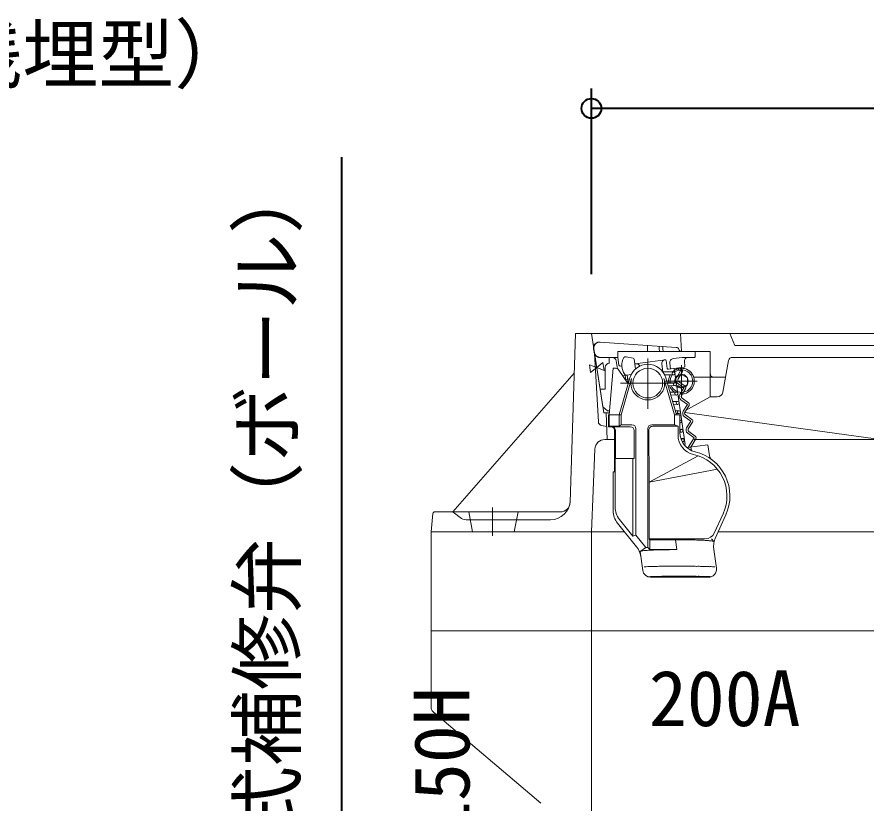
# Model space of a CAD drawing. Units: millimetres at full size, sheet at 1:20; details may follow other scales. Extents: x -5700 to 5714, y -3160 to 3160.
# Drawn here: x -1438.3 to -1009.4, y 2347.5 to 2744.4 of the extents above; entities that cross this region are included whole.
import ezdxf
from ezdxf.enums import TextEntityAlignment as Align

# ---------------------------------------------------------------- set-up
doc = ezdxf.new("R2010")
doc.units = ezdxf.units.MM
doc.header["$LTSCALE"] = 20
doc.header["$PDMODE"] = 32
doc.header["$PDSIZE"] = 10
for name, color, linetype, lineweight in [('0-5_TEMP01', 3, 'Continuous', 18), ('0-7_躯体', 7, 'Continuous', 9), ('0-C_寸法', 1, 'Continuous', 40)]:
    doc.layers.add(name, color=color, linetype=linetype, lineweight=lineweight)
doc.layers.add('0-D_注釈', color=1, linetype='Continuous')
doc.styles.add('ＭＳ ゴシック', font='')
doc.styles.get('ＭＳ ゴシック').set_extended_font_data('MS Gothic')

msp = doc.modelspace()

# ---------------------------------------------------------------- linework, layer by layer
at = {"layer": '0-5_TEMP01'}
for p, q in [((-1119.62, 2572.02), (-1119.62, 2546.53)), ((-1102.62, 2568.53), (-1102.62, 2552.53)), ((-1133.34, 2559.52), (-1106.17, 2559.52)), ((-1110.63, 2560.53), (-1094.62, 2560.53)), ((-1198.13, 2496.73), (-1198.13, 2482.35)), ((-1229.12, 2434.52), (-567.12, 2434.52))]:
    msp.add_line(p, q, dxfattribs=at)
at = {"layer": '0-7_躯体'}
for p, q in [((-1156.12, 2584.52), (-1158.85, 2499.37)), ((-1156.12, 2584.52), (-640.13, 2584.52)), ((-648.12, 2584.52), (-1148.13, 2584.52)), ((-1141.79, 2544.53), (-1148.13, 2584.52)), ((-1142.27, 2547.53), (-1148.13, 2584.52)), ((-1103.12, 2584.52), (-1102.62, 2575.53)), ((-1078.12, 2584.52), (-1075.63, 2578.53)), ((-1105.31, 2577.6), (-1143.88, 2580.27)), ((-1119.71, 2578.09), (-1119.7, 2578.22)), ((-735.62, 2578.53), (-1075.63, 2578.53)), ((-1146.8, 2575.1), (-1147.06, 2576.87)), ((-1146.65, 2575.1), (-1146.9, 2576.86)), ((-1146.54, 2574.52), (-1144.62, 2539.96)), ((-1096.07, 2575.52), (-1134.77, 2575.52)), ((-1134.77, 2575.52), (-1134.77, 2572.51)), ((-1119.76, 2577.09), (-1119.74, 2577.49)), ((-1119.76, 2577.09), (-1119.76, 2575.52)), ((-1119.74, 2577.49), (-1119.72, 2577.76)), ((-1113.9, 2576.95), (-1113.88, 2577.23)), ((-1113.9, 2576.95), (-1113.77, 2575.52)), ((-1113.88, 2577.41), (-1113.87, 2577.58)), ((-1113.88, 2577.23), (-1113.88, 2577.41)), ((-1113.87, 2577.58), (-1113.86, 2577.73)), ((-1111.98, 2576.87), (-1111.82, 2575.52)), ((-1102.62, 2575.53), (-1088.13, 2575.53)), ((-1095.77, 2572.82), (-1095.77, 2575.22)), ((-1088.13, 2575.53), (-1088.13, 2552.53)), ((-1134.77, 2572.51), (-1143.84, 2572.51)), ((-1139.12, 2572.52), (-1139.12, 2569.52)), ((-1135.57, 2570.8), (-1135, 2566.8)), ((-1134.77, 2572.51), (-1134.2, 2568.54)), ((-1130.61, 2572.88), (-1126.99, 2572.09)), ((-1126.6, 2571.67), (-1125.91, 2566.76)), ((-1125.95, 2569.19), (-1110.9, 2571.31)), ((-1110.34, 2570.89), (-1109.77, 2566.93)), ((-1108.49, 2569.63), (-1108.08, 2566.66)), ((-1106.79, 2571.89), (-1102.33, 2572.51)), ((-1102.33, 2572.51), (-1096.07, 2572.51)), ((-1101.15, 2570.24), (-1100.87, 2568.18)), ((-1078.79, 2570.89), (-1081.68, 2554.99)), ((-985.46, 2572.53), (-1076.82, 2572.53)), ((-1141.13, 2567.53), (-1141.13, 2556.52)), ((-1139.12, 2543.53), (-1137.13, 2567.02)), ((-1139.12, 2543.53), (-1137.13, 2567.02)), ((-1137.13, 2567.02), (-1135.89, 2567.02)), ((-1137.13, 2567.02), (-1135.89, 2567.02)), ((-1129.61, 2559.21), (-1134.23, 2566.13)), ((-1133.64, 2568.11), (-1132.76, 2568.24)), ((-1125.95, 2569.19), (-1125.75, 2569.23)), ((-1112.6, 2569.05), (-1112.06, 2565.26)), ((-1101.29, 2567.61), (-1109.21, 2566.5)), ((-1106.23, 2566.89), (-1100.83, 2528.47)), ((-1103.07, 2565.66), (-1105.17, 2562.24)), ((-1105.06, 2567.08), (-1103.07, 2565.66)), ((-1103.63, 2567.28), (-1102.49, 2566.48)), ((-1218.12, 2494.53), (-1156.77, 2564.52)), ((-1134.13, 2543.53), (-1128.75, 2562.16)), ((-1133.12, 2543.53), (-1127.79, 2561.89)), ((-1128.07, 2563.85), (-1132.33, 2563.25)), ((-1131.08, 2561.41), (-1128.86, 2561.76)), ((-1130.99, 2563.39), (-1130.66, 2561.06)), ((-1130.66, 2561.05), (-1130.76, 2560.93)), ((-1130.01, 2563.54), (-1129.47, 2559.74)), ((-1129.61, 2559.21), (-1128.75, 2562.16)), ((-1111.97, 2565.19), (-1106.74, 2565.15)), ((-1106.12, 2543.53), (-1111.46, 2561.89)), ((-1111.11, 2563.7), (-1106.53, 2563.67)), ((-1105.12, 2543.53), (-1110.5, 2562.16)), ((-1102.62, 2563.95), (-1105.62, 2562.23)), ((-1105.62, 2562.23), (-1105.62, 2559.71)), ((-1102.22, 2565.14), (-1104.32, 2561.71)), ((-1102.62, 2563.95), (-1099.63, 2562.23)), ((-1099.63, 2562.23), (-1099.63, 2558.83)), ((-1096.54, 2562.53), (-1080.55, 2562.53)), ((-1086.12, 2562.53), (-1080.31, 2562.53)), ((-1109.79, 2559.74), (-1105.98, 2559.7)), ((-1109.38, 2558.25), (-1105.77, 2558.22)), ((-1102.62, 2557.09), (-1104.64, 2558.26)), ((-1104.62, 2559.57), (-1101.36, 2557.23)), ((-1104.04, 2560.38), (-1100.78, 2558.05)), ((-1101.36, 2557.23), (-1103.45, 2553.81)), ((-1102.62, 2557.09), (-1099.63, 2558.83)), ((-1100.51, 2556.71), (-1102.6, 2553.28)), ((-1143.69, 2556.52), (-1141.13, 2556.52)), ((-1108.43, 2555.03), (-1105.32, 2555.01)), ((-1107.99, 2553.54), (-1105.11, 2553.52)), ((-1088.13, 2552.53), (-1100.53, 2545.7)), ((-1088.13, 2552.53), (-1084.63, 2552.53)), ((-1107.07, 2550.32), (-1104.65, 2550.3)), ((-1106.65, 2548.84), (-1104.44, 2548.82)), ((-1102.91, 2551.14), (-1099.64, 2548.81)), ((-1102.33, 2551.95), (-1099.07, 2549.62)), ((-1099.64, 2548.81), (-1101.74, 2545.38)), ((-1098.79, 2548.28), (-1100.89, 2544.86)), ((-1139.95, 2545.53), (-1142.27, 2547.53)), ((-1141.79, 2544.53), (-1139, 2544.53)), ((-1140.62, 2544.53), (-1140.12, 2531.03)), ((-1139.95, 2545.53), (-1138.93, 2545.53)), ((-1105.71, 2545.61), (-1103.99, 2545.6)), ((-1105.28, 2544.12), (-1103.79, 2544.11)), ((-1100.86, 2544.76), (-977.47, 2527.55)), ((-1139.49, 2543.53), (-1133.12, 2543.53)), ((-1139.49, 2543.53), (-1139.49, 2537.47)), ((-1139.49, 2543.53), (-1139.49, 2537.47)), ((-1139.12, 2543.53), (-1139.12, 2537.72)), ((-1134.13, 2543.53), (-1134.13, 2537.72)), ((-1133.12, 2543.53), (-1133.12, 2538.53)), ((-1106.12, 2543.53), (-1103.37, 2543.53)), ((-1106.12, 2543.53), (-1106.12, 2538.53)), ((-1103.37, 2543.53), (-1103.37, 2534.6)), ((-1101.19, 2542.71), (-1097.93, 2540.38)), ((-1100.61, 2543.53), (-1097.35, 2541.19)), ((-1097.93, 2540.38), (-1100.03, 2536.96)), ((-1097.08, 2539.86), (-1099.17, 2536.43)), ((-1142.95, 2538.09), (-1140.37, 2537.66)), ((-1139.12, 2537.72), (-1139.49, 2537.47)), ((-1138.38, 2537.47), (-1139.49, 2537.47)), ((-1134.13, 2537.72), (-1139.12, 2537.72)), ((-1128.49, 2537.53), (-1138.13, 2537.53)), ((-1136.38, 2535.46), (-1136.38, 2514.72)), ((-1135.95, 2535.53), (-1135.95, 2521.53)), ((-1133.12, 2538.53), (-1134.13, 2537.72)), ((-1127.62, 2538.53), (-1133.12, 2538.53)), ((-1126.49, 2535.53), (-1126.49, 2521.53)), ((-1125.63, 2536.53), (-1125.63, 2482.69)), ((-1119.62, 2536.53), (-1119.62, 2476.53)), ((-1119.12, 2535.7), (-1119, 2509.52)), ((-1106.12, 2538.53), (-1117.62, 2538.53)), ((-1104.37, 2537.72), (-1117.12, 2537.72)), ((-1103.37, 2536.2), (-1102.67, 2536.19)), ((-1141.34, 2531.03), (-1136.36, 2531.03)), ((-1103.37, 2534.71), (-1102.46, 2534.7)), ((-1102.88, 2531.49), (-1102.01, 2531.49)), ((-1099.48, 2534.28), (-1096.22, 2531.95)), ((-1096.22, 2531.95), (-1099, 2527.39)), ((-1098.9, 2535.1), (-1095.63, 2532.77)), ((-1095.36, 2531.43), (-1097.94, 2527.21)), ((-1096.13, 2531.03), (-1002.41, 2531.03)), ((-1102.24, 2530.01), (-1101.8, 2530)), ((-1089.22, 2528.44), (-1099.82, 2526.95)), ((-1099.8, 2526.95), (-1097.94, 2527.21)), ((-1099, 2527.39), (-1098.94, 2527.08)), ((-1097.94, 2527.21), (-1097.6, 2525.54)), ((-1089.22, 2528.44), (-1088.43, 2522.87)), ((-1148.13, 2484.52), (-1146.33, 2526.24)), ((-1094.21, 2522.88), (-1119, 2509.52)), ((-1136.38, 2521.53), (-1126.49, 2521.53)), ((-1136.12, 2521.53), (-1136.12, 2496.99)), ((-1127.13, 2521.53), (-1127.13, 2482.34)), ((-1137.13, 2514.72), (-1136.38, 2514.72)), ((-1137.13, 2514.72), (-1137.13, 2495.05)), ((-1084.43, 2516.07), (-1119, 2509.52)), ((-1119, 2509.52), (-1119, 2480.9)), ((-1228.22, 2493.62), (-1229.12, 2484.52)), ((-1227.22, 2494.53), (-1163.84, 2494.53)), ((-1217.31, 2493.87), (-1214.5, 2491.62)), ((-1210.12, 2494.53), (-1208.12, 2484.52)), ((-1185.12, 2494.53), (-1187.13, 2484.52)), ((-1086.05, 2483.82), (-1081.58, 2493.56)), ((-1085.56, 2481.05), (-1080.14, 2493.11)), ((-1080.22, 2492.94), (-1080.18, 2493.03)), ((-1211.37, 2490.52), (-1168.81, 2490.52)), ((-1125.33, 2476.95), (-1134.9, 2488.75)), ((-1127.13, 2482.34), (-1133.89, 2490.69)), ((-1229.12, 2484.52), (-1229.12, 2434.52)), ((-1229.12, 2484.52), (-1131.57, 2484.52)), ((-1148.13, 2484.52), (-1148.13, 2434.52)), ((-1083.89, 2484.52), (-648.12, 2484.52)), ((-1125.63, 2482.69), (-1127.13, 2482.34)), ((-1120.62, 2476.53), (-1125.63, 2482.69)), ((-1090.6, 2480.9), (-1119, 2480.9)), ((-1118.55, 2480.45), (-1119, 2480.9)), ((-1105.7, 2480.45), (-1118.55, 2480.45)), ((-1118.55, 2480.45), (-1118.55, 2475.55)), ((-1105.7, 2480.45), (-1105, 2475.45)), ((-1087.39, 2480.9), (-1086.23, 2479.52)), ((-1105, 2475.45), (-1118.44, 2475.45)), ((-1086.34, 2475.56), (-1085, 2466.08)), ((-1123.55, 2474.53), (-1122.21, 2464.97)), ((-1118.25, 2461.53), (-1088.96, 2461.53)), ((-1229.12, 2434.52), (-898.13, 2434.52)), ((-1229.12, 2434.52), (-1229.12, 2395.93)), ((-1148.13, 2434.52), (-1148.13, 2234.52)), ((-1228.05, 2393.62), (-1173.73, 2347.53))]:
    msp.add_line(p, q, dxfattribs=at)
for points in [[(-1146.9, 2576.86), (-1146.92, 2577.02), (-1146.93, 2577.18), (-1146.93, 2577.34), (-1146.92, 2577.5), (-1146.9, 2577.66), (-1146.88, 2577.82), (-1146.85, 2577.98), (-1146.8, 2578.13), (-1146.75, 2578.29), (-1146.69, 2578.44), (-1146.63, 2578.59), (-1146.55, 2578.73), (-1146.47, 2578.87), (-1146.38, 2579.01), (-1146.28, 2579.14), (-1146.18, 2579.26), (-1146.07, 2579.38), (-1145.95, 2579.49), (-1145.83, 2579.59), (-1145.7, 2579.69), (-1145.57, 2579.78), (-1145.43, 2579.87), (-1145.29, 2579.95), (-1145.14, 2580.01), (-1144.99, 2580.07), (-1144.84, 2580.13), (-1144.68, 2580.17), (-1144.53, 2580.21), (-1144.37, 2580.24), (-1144.21, 2580.26), (-1144.05, 2580.27), (-1143.89, 2580.27), (-1143.72, 2580.26)], [(-1119.7, 2578.22), (-1119.7, 2578.34), (-1119.7, 2578.39), (-1119.69, 2578.44), (-1119.69, 2578.48), (-1119.69, 2578.51), (-1119.69, 2578.55), (-1119.69, 2578.56), (-1119.69, 2578.58), (-1119.7, 2578.59), (-1119.7, 2578.6)], [(-1113.86, 2577.73), (-1113.86, 2577.86), (-1113.85, 2577.93), (-1113.85, 2577.98), (-1113.85, 2578.03), (-1113.85, 2578.07), (-1113.85, 2578.11), (-1113.85, 2578.13), (-1113.85, 2578.16), (-1113.85, 2578.18), (-1113.86, 2578.18), (-1113.86, 2578.19)], [(-1143.68, 2572.51), (-1143.85, 2572.52), (-1144, 2572.53), (-1144.16, 2572.55), (-1144.32, 2572.59), (-1144.47, 2572.62), (-1144.62, 2572.66), (-1144.77, 2572.72), (-1144.92, 2572.78), (-1145.06, 2572.85), (-1145.2, 2572.93), (-1145.34, 2573.01), (-1145.47, 2573.11), (-1145.59, 2573.2), (-1145.71, 2573.3), (-1145.83, 2573.41), (-1145.93, 2573.53), (-1146.03, 2573.65), (-1146.13, 2573.78), (-1146.22, 2573.91), (-1146.3, 2574.05), (-1146.38, 2574.19), (-1146.44, 2574.34), (-1146.5, 2574.48), (-1146.55, 2574.64), (-1146.6, 2574.79), (-1146.63, 2574.95), (-1146.65, 2575.1)], [(-1119.72, 2577.76), (-1119.71, 2578.01), (-1119.71, 2578.09)], [(-1111.98, 2576.87), (-1111.98, 2576.97), (-1111.97, 2577.06), (-1111.97, 2577.15), (-1111.98, 2577.24), (-1111.98, 2577.32), (-1111.98, 2577.4), (-1111.98, 2577.48), (-1111.99, 2577.55), (-1112, 2577.63), (-1112.01, 2577.69), (-1112.02, 2577.76), (-1112.03, 2577.82), (-1112.04, 2577.86), (-1112.05, 2577.91), (-1112.06, 2577.95), (-1112.07, 2577.98), (-1112.09, 2578.01), (-1112.1, 2578.04), (-1112.12, 2578.05), (-1112.13, 2578.07), (-1112.14, 2578.07)], [(-1106.12, 2538.53), (-1104.37, 2537.72), (-1104.37, 2533.29)], [(-1120.62, 2476.53), (-1123.55, 2474.52), (-1123.56, 2474.52)], [(-1120.62, 2476.53), (-1119.62, 2476.53), (-1118.55, 2475.55)]]:
    msp.add_lwpolyline(points, dxfattribs=at)
for points in [[(-1145.39, 2567.34), (-1141.66, 2565.91), (-1142.28, 2569.86)], [(-1145.42, 2567.34), (-1149.16, 2568.78), (-1148.53, 2564.83)]]:
    msp.add_lwpolyline(points, close=True, dxfattribs=at)
for centre, radius in [((-1119.62, 2559.52), 7.5), ((-1106.63, 2564.41), 0.75), ((-1105.87, 2558.97), 0.75), ((-1105.21, 2554.26), 0.75), ((-1104.55, 2549.56), 0.75), ((-1103.89, 2544.86), 0.75), ((-1102.57, 2535.45), 0.75)]:
    msp.add_circle(centre, radius, dxfattribs=at)
for centre, radius, start, end in [((-1144.08, 2577.28), 3, 86.027, 187.97), ((-1143.84, 2575.52), 3, 187.97, 270), ((-1105.41, 2576.1), 1.5, 17.799, 86.027), ((-1102.56, 2577.02), 1.5, 197.799, 270), ((-1096.07, 2575.22), 0.3, 0, 90), ((-1137.55, 2570.51), 2, 8, 90), ((-1125.27, 2568.51), 7.5, 148.67, 217.811), ((-1130.82, 2571.89), 1, 77.776, 148.67), ((-1127.09, 2571.6), 0.5, 8, 77.776), ((-1110.62, 2569.33), 2, 97.953, 188), ((-1110.83, 2570.82), 0.5, 8, 98), ((-1106.52, 2569.9), 2, 98, 188), ((-1099.17, 2570.51), 2, 90, 188), ((-1096.07, 2572.82), 0.3, 270, 0), ((-1076.82, 2570.53), 2, 90, 169.695), ((-1139.12, 2567.53), 2, 90, 180), ((-1135.89, 2565.03), 2, 33.755, 90), ((-1135.89, 2565.03), 2, 33.755, 90), ((-1133.71, 2568.61), 0.5, 188, 278), ((-1119.62, 2559.52), 9.5, 16.083, 163.917), ((-1119.62, 2559.52), 9.5, 16.083, 163.917), ((-1125.91, 2568.9), 0.3, 98, 188), ((-1125.48, 2567.25), 2, 27.333, 98), ((-1109.28, 2566.99), 0.5, 188, 278), ((-1102.62, 2560.53), 6.5, 0, 134.446), ((-1102.62, 2560.53), 5.7, 0, 125.623), ((-1103.07, 2565.66), 1, 328.57, 54.43), ((-1101.36, 2568.11), 0.5, 278, 8), ((-1130.4, 2564.53), 1, 217.811, 278), ((-1119.62, 2559.52), 8.5, 163.8, 16.2), ((-1102.62, 2560.53), 6.5, 150.768, 187.002), ((-1102.62, 2560.53), 5.7, 146.362, 188.066), ((-1102.62, 2560.53), 3.44, 0, 193.678), ((-1103.46, 2561.2), 2, 148.57, 234.43), ((-1103.46, 2561.2), 1, 148.57, 234.43), ((-1086.12, 2564.52), 2, 180, 270), ((-1102.62, 2560.53), 6.5, 200.437, 237.754), ((-1102.62, 2560.53), 5.7, 203.548, 0), ((-1102.62, 2560.53), 3.44, 221.95, 0), ((-1102.62, 2560.53), 6.5, 270, 0), ((-1101.36, 2557.23), 1, 328.57, 54.43), ((-1101.74, 2552.76), 2, 148.57, 234.43), ((-1102.62, 2560.53), 6.5, 262.384, 270), ((-1101.74, 2552.76), 1, 148.57, 234.43), ((-1084.63, 2555.53), 3, 270, 349.695), ((-1099.64, 2548.81), 1, 328.57, 54.43), ((-1100.03, 2544.34), 2, 148.57, 234.43), ((-1100.03, 2544.34), 1, 148.57, 234.43), ((-1142.62, 2540.07), 2, 183.194, 260.538), ((-1103.22, 2540.15), 0.75, 0, 101.287), ((-1103.22, 2540.15), 0.75, 259.249, 0), ((-1097.93, 2540.38), 1, 328.57, 54.43), ((-1138.38, 2535.46), 2, 0, 90), ((-1137.95, 2535.53), 2, 0, 90), ((-1128.49, 2535.53), 2, 0, 90), ((-1127.62, 2536.53), 2, 0, 90), ((-1117.62, 2536.53), 2, 90, 180), ((-1117.12, 2535.72), 2, 90, 180.273), ((-1098.32, 2535.91), 2, 148.57, 234.43), ((-1098.32, 2535.91), 1, 148.57, 234.43), ((-1141.34, 2526.03), 5, 90, 177.537), ((-1094.37, 2533.29), 10, 180, 257.611), ((-1093.37, 2534.6), 10, 180, 256.403), ((-1101.9, 2530.74), 0.75, 0, 168.093), ((-1096.22, 2531.95), 1, 328.57, 54.43), ((-1101.9, 2530.74), 0.75, 239.403, 0), ((-1101.13, 2502.53), 21.5, 335.368, 77.611), ((-1101.13, 2502.53), 23, 335.368, 76.403), ((-1101.13, 2502.53), 23, 335.368, 76.403), ((-1085.46, 2523.28), 3, 188, 232.964), ((-1168.81, 2500.53), 10, 270, 358.172), ((-1163.84, 2499.52), 5, 270, 358.172), ((-1126.13, 2496.99), 10, 180, 219.017), ((-1227.22, 2493.53), 1, 90, 174.289), ((-1219.18, 2491.53), 3, 51.34, 90), ((-1127.13, 2495.05), 10, 180, 219.017), ((-1101.13, 2502.53), 23, 335.478, 335.835), ((-1211.37, 2495.53), 5, 231.34, 270), ((-1090.6, 2485.9), 5, 270, 335.368), ((-1104.8, 2461.15), 19.32, 87.0399, 92.6893), ((-1102.99, 2461.32), 19.14, 86.7672, 92.4166), ((-1101.21, 2461.66), 18.79, 86.4873, 92.1367), ((-1099.47, 2462.18), 18.24, 86.1925, 91.8418), ((-1097.8, 2462.86), 17.52, 85.8774, 91.5268), ((-1096.2, 2463.71), 16.64, 85.5313, 91.1806), ((-1094.68, 2464.71), 15.59, 85.1418, 90.7912), ((-1093.28, 2465.85), 14.38, 84.6919, 90.3413), ((-1091.99, 2467.13), 13.05, 84.1547, 89.804), ((-1090.84, 2468.53), 11.59, 83.4875, 89.1369), ((-1089.83, 2470.03), 10.01, 82.6183, 88.2676), ((-1088.97, 2471.62), 8.34, 81.4081, 87.0575), ((-1088.27, 2473.3), 6.6, 79.5786, 85.2279), ((-1087.74, 2475.03), 4.8, 76.3917, 82.0411), ((-1087.38, 2476.81), 3, 69.3541, 75.0034), ((-1076.43, 2476.95), 10, 155.835, 188), ((-1087.21, 2478.61), 1.32, 43.0396, 48.6889), ((-1087.19, 2480.32), 1.25, 317.8248, 317.9969), ((-1087.18, 2480.21), 1.18, 322.1671, 322.3392), ((-1087.17, 2480.38), 1.28, 315.5435, 315.7157), ((-1087.17, 2480.27), 1.21, 319.2614, 319.4335), ((-1087.17, 2480.15), 1.14, 323.8496, 324.0217), ((-1087.17, 2479.55), 0.93, 358.0663, 358.2385), ((-1087.17, 2479.78), 0.965, 343.7247, 343.8968), ((-1087.17, 2479.66), 0.94, 350.7516, 350.9237), ((-1087.17, 2479.94), 1.02, 334.5942, 334.7664), ((-1087.16, 2479.87), 0.99, 338.0052, 338.1773), ((-1087.17, 2479.82), 0.98, 340.9263, 341.0984), ((-1087.17, 2480.1), 1.11, 326.6525, 326.8246), ((-1087.17, 2480.05), 1.08, 328.8597, 329.0318), ((-1087.16, 2479.98), 1.04, 331.8738, 332.0459), ((-1087.15, 2479.6), 0.92, 354.9442, 355.1163), ((-1087.15, 2479.71), 0.94, 347.6492, 347.8213), ((-1133.11, 2470.65), 10, 8, 39.017), ((-1118.05, 2462.66), 12.52, 90.3284, 95.9283), ((-1116.84, 2461.43), 13.81, 89.768, 95.3679), ((-1115.5, 2460.33), 14.97, 89.302, 94.9019), ((-1114.07, 2459.36), 15.98, 88.8984, 94.4983), ((-1112.54, 2458.54), 16.86, 88.5386, 94.1385), ((-1110.94, 2457.86), 17.56, 88.2132, 93.8131), ((-1109.29, 2457.35), 18.09, 87.9088, 93.5087), ((-1107.59, 2457), 18.46, 87.6193, 93.2192), ((-1105.87, 2456.82), 18.66, 87.3387, 92.9386), ((-1122.59, 2473.66), 1.3, 132.5353, 138.1352), ((-1121.69, 2474.67), 1.88, 183.9394, 184.0056), ((-1121.69, 2474.74), 1.88, 186.3071, 186.3733), ((-1122.62, 2473.85), 1.17, 142.138, 142.3684), ((-1122.62, 2473.93), 1.12, 145.4548, 145.6852), ((-1121.71, 2474.48), 1.84, 177.5474, 177.6136), ((-1121.71, 2474.48), 1.84, 177.5474, 177.6136), ((-1121.71, 2473.69), 2.04, 154.8176, 154.8838), ((-1121.71, 2474.58), 1.84, 180.7738, 180.84), ((-1122.62, 2473.99), 1.08, 148.3806, 148.6109), ((-1122.63, 2474.07), 1.04, 152.0304, 152.2607), ((-1122.62, 2474.14), 1.01, 155.5803, 155.8106), ((-1121.71, 2474.52), 1.84, 179.16, 179.2262), ((-1121.71, 2474.6), 1.84, 181.5804, 181.6467), ((-1122.62, 2474.21), 0.985, 159.9388, 160.1692), ((-1121.71, 2474.62), 1.84, 182.3864, 182.4526), ((-1121.71, 2474.64), 1.84, 183.1914, 183.2576), ((-1121.71, 2474.64), 1.84, 183.1914, 183.2576), ((-1121.71, 2474.69), 1.85, 184.7973, 184.8635), ((-1121.71, 2474.72), 1.85, 185.5976, 185.6638), ((-1122.62, 2474.34), 0.945, 168.0428, 168.2731), ((-1121.71, 2474.74), 1.85, 186.3956, 186.4619), ((-1121.71, 2474.78), 1.86, 187.984, 188.0502), ((-1122.61, 2473.71), 1.26, 136.794, 137.0243), ((-1122.61, 2473.79), 1.22, 139.6278, 139.8581), ((-1121.73, 2474.53), 1.81, 179.1484, 179.2147), ((-1122.62, 2474.29), 0.96, 164.1227, 164.353), ((-1122.62, 2474.43), 0.93, 172.9874, 173.2177), ((-1122.62, 2474.5), 0.925, 177.5758, 177.8061), ((-1122.6, 2473.56), 1.38, 132.2423, 132.4726), ((-1122.61, 2473.64), 1.31, 134.1946, 134.4249), ((-1122.6, 2473.43), 1.49, 128.1393, 128.3696), ((-1122.59, 2473.49), 1.43, 130.2266, 130.4569), ((-1122.42, 2471.94), 2.88, 105.7104, 111.3103), ((-1122.08, 2470.24), 4.61, 98.4134, 104.0133), ((-1121.58, 2468.58), 6.33, 95.0974, 100.6972), ((-1120.92, 2466.98), 8, 93.1853, 98.7852), ((-1120.11, 2465.45), 9.6, 91.9288, 97.5287), ((-1119.15, 2464.01), 11.11, 91.0221, 96.622), ((-1120.51, 2459.68), 7.13, 89.1499, 98.2675), ((-1119.21, 2457.11), 9.78, 87.9353, 97.0529), ((-1117.51, 2454.78), 12.17, 87.2218, 96.3394), ((-1115.47, 2452.75), 14.27, 86.7332, 95.8508), ((-1113.13, 2451.07), 15.99, 86.3614, 95.479), ((-1110.55, 2449.78), 17.32, 86.0555, 95.1731), ((-1107.8, 2448.91), 18.21, 85.7868, 94.9044), ((-1104.95, 2448.49), 18.64, 85.5369, 94.6545), ((-1102.07, 2448.53), 18.6, 85.2918, 94.4094), ((-1099.23, 2449.03), 18.09, 85.0401, 94.1577), ((-1096.5, 2449.97), 17.12, 84.7662, 93.8838), ((-1093.97, 2451.33), 15.72, 84.4516, 93.5692), ((-1091.67, 2453.07), 13.93, 84.0639, 93.1815), ((-1089.68, 2455.15), 11.78, 83.5475, 92.6651), ((-1088.05, 2457.53), 9.34, 82.7771, 91.8947), ((-1086.82, 2460.13), 6.66, 81.4127, 90.5303), ((-1118.25, 2465.52), 4, 188, 270), ((-1088.96, 2465.52), 4, 270, 8), ((-1118.54, 2452.09), 9.72, 88.8042, 96.221), ((-1117.2, 2450.17), 11.7, 88.1955, 95.6123), ((-1115.61, 2448.44), 13.48, 87.7576, 95.1743), ((-1113.81, 2446.93), 15.04, 87.4176, 94.8343), ((-1111.84, 2445.66), 16.34, 87.1357, 94.5525), ((-1109.72, 2444.66), 17.38, 86.8928, 94.3096), ((-1107.48, 2443.94), 18.11, 86.6731, 94.0898), ((-1105.18, 2443.51), 18.55, 86.4671, 93.8839), ((-1102.84, 2443.39), 18.68, 86.2682, 93.6849), ((-1100.5, 2443.56), 18.5, 86.0682, 93.4849), ((-1098.19, 2444.04), 18, 85.8606, 93.2773), ((-1095.98, 2444.81), 17.21, 85.6376, 93.0543), ((-1093.88, 2445.87), 16.12, 85.3885, 92.8053), ((-1091.94, 2447.18), 14.78, 85.099, 92.5157), ((-1090.17, 2448.73), 13.18, 84.7445, 92.1612), ((-1088.63, 2450.5), 11.36, 84.2814, 91.6982), ((-1226.13, 2395.93), 3, 180, 230.195)]:
    msp.add_arc(centre, radius, start, end, dxfattribs=at)
at = {"layer": '0-C_寸法'}
for p, q in [((-1148.13, 2614.52), (-1148.13, 2708.24)), ((-648.12, 2698.24), (-1148.13, 2698.24)), ((-1274.16, 2193.65), (-1274.16, 2673.59))]:
    msp.add_line(p, q, dxfattribs=at)
msp.add_point((-1148.13, 2698.24), dxfattribs=at)

# ---------------------------------------------------------------- texts
at = {"layer": '0-C_寸法', "style": 'ＭＳ ゴシック'}
msp.add_text('（浅埋型）', height=28.15, dxfattribs=at).set_placement((-1512.41, 2703.08), align=Align.BOTTOM_LEFT)
for s, p in [('レバー式補修弁（ボール）', (-1289.52, 2212.56)), ('φ75×150H', (-1201.27, 2223.65))]:
    msp.add_text(s, height=28.15, rotation=90, dxfattribs=at).set_placement(p, align=Align.BOTTOM_LEFT)
at = {"layer": '0-D_注釈', "style": 'ＭＳ ゴシック'}
msp.add_text('200A', height=28.15, dxfattribs=at).set_placement((-1119.07, 2377.9), align=Align.BOTTOM_LEFT)

doc.saveas('drawing.dxf')
